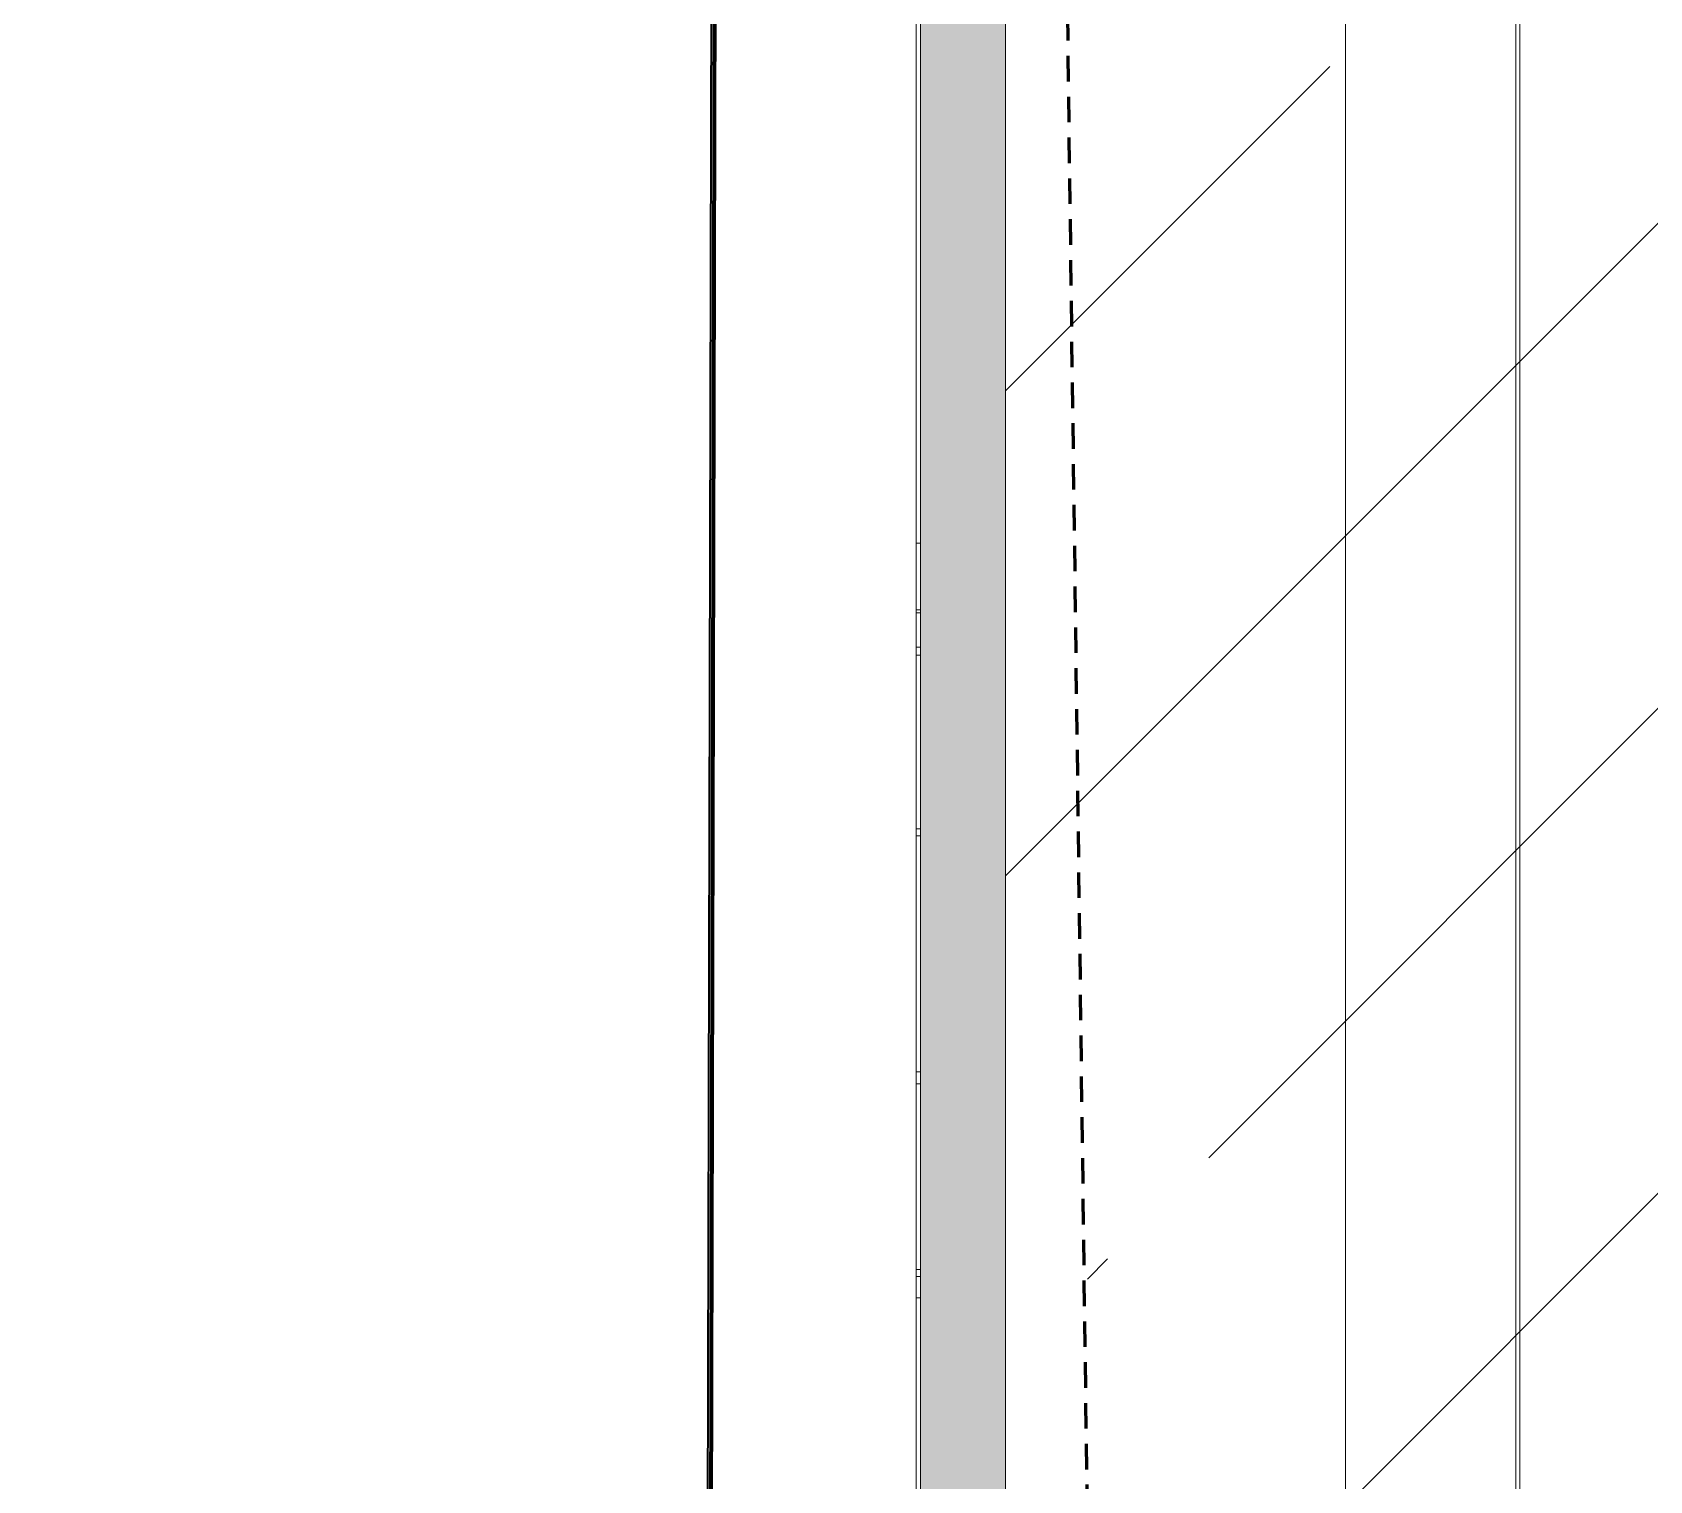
# Model space of a CAD drawing. Header units: millimetres. Extents: x -249154 to 415037, y -45458 to 354837.
# Drawn here: x 106965.8 to 107346.2, y 6488.4 to 6829 of the extents above; entities that cross this region are included whole.
import ezdxf

# ---------------------------------------------------------------- set-up
doc = ezdxf.new("R2010")
doc.units = ezdxf.units.MM
doc.linetypes.add('200_ШТРИХ__ш1_п0_6_', pattern=[320, 200, -120])
for name, color, linetype, lineweight in [('0) НЗ Ремонт штукатурка', 6, 'Continuous', 60), ('3)1 шпаклевка', 4, 'Continuous', 35), ('3.4) Шп. фин 4 в 529 поз 11227м2', 6, 'Continuous', 140), ('4) демонтаж НЗ №2', 1, 'Continuous', 35), ('4.1) Дм уборка мусора НЗ 2', 20, 'Continuous', 35), ('A-FLOR', 7, 'Continuous', 9), ('A-GENM-3', 7, 'Continuous', 5), ('I-WALL', 7, 'Continuous', 5), ('Оси', 7, 'Continuous', 9)]:
    doc.layers.add(name, color=color, linetype=linetype, lineweight=lineweight)
doc.layers.add('A-WALL-1', color=9, linetype='Continuous', lineweight=5, true_color=0x808080)
doc.layers.add('A-WALL-FNSH-1', color=9, linetype='Continuous', lineweight=5, true_color=0x808080)

# ---------------------------------------------------------------- blocks, each defined once
blk = doc.blocks.new('Рисунок_горы - Рисунок_горы-31934381-Объем проектирования 1 этажа')
at = {"layer": 'A-GENM-3'}
for p, q in [((107109, 10341.4), (107109, 6202.65)), ((107109, 6706.82), (107109, 7038.51)), ((107109, 6596.8), (107109, 6811.76)), ((107109, 6811.76), (107109, 6596.8))]:
    blk.add_line(p, q, dxfattribs=at)
for points, knots in [([(107109, 6990.02), (107109, 6990.02), (107109, 6928.5), (107109, 6852.54), (107109, 6803.76)], [0.3125, 0.3125, 0.3125, 0.3125, 0.31250001, 0.375, 0.375, 0.375, 0.375]), ([(107109, 6803.76), (107109, 6803.76), (107109, 6766.8), (107109, 6750.69), (107109, 6724.53)], [0.375, 0.375, 0.375, 0.375, 0.37500001, 0.4375, 0.4375, 0.4375, 0.4375]), ([(107109, 6745.83), (107109, 6745.83), (107109, 6753.19), (107109, 6757.08), (107109, 6758.42)], [0.444444444, 0.444444444, 0.444444444, 0.444444444, 0.444444454, 0.448195742, 0.448195742, 0.448195742, 0.448195742]), ([(107109, 6724.53), (107109, 6724.53), (107109, 6678.82), (107109, 6632.45), (107109, 6587.07)], [0.4375, 0.4375, 0.4375, 0.4375, 0.43750001, 0.5, 0.5, 0.5, 0.5])]:
    blk.add_open_spline(points, degree=3, knots=knots, dxfattribs=at)
for points in [[(107109, 6746.8), (107109, 6766.13), (107109, 6759.63), (107109, 6746.77)], [(107109, 6747.75), (107109, 6765.45), (107109, 6759.72), (107109, 6747.71)], [(107109, 6748.6), (107109, 6764.84), (107109, 6759.8), (107109, 6748.59)], [(107109, 6748.65), (107109, 6764.81), (107109, 6759.8), (107109, 6748.63)], [(107109, 6748.7), (107109, 6764.78), (107109, 6759.8), (107109, 6748.68)], [(107109, 6748.76), (107109, 6764.74), (107109, 6759.81), (107109, 6748.74)], [(107109, 6748.93), (107109, 6764.62), (107109, 6759.82), (107109, 6748.91)], [(107109, 6748.99), (107109, 6764.58), (107109, 6759.82), (107109, 6748.97)], [(107109, 6749.02), (107109, 6764.56), (107109, 6759.82), (107109, 6749)], [(107109, 6749.05), (107109, 6764.54), (107109, 6759.83), (107109, 6749.03)], [(107109, 6752.75), (107109, 6762.16), (107109, 6759.87), (107109, 6752.73)], [(107109, 6754.84), (107109, 6760.95), (107109, 6759.72), (107109, 6754.82)], [(107109, 6754.96), (107109, 6760.89), (107109, 6759.71), (107109, 6754.94)], [(107109, 6755.17), (107109, 6760.77), (107109, 6759.69), (107109, 6755.16)], [(107109, 6755.39), (107109, 6760.65), (107109, 6759.66), (107109, 6755.38)], [(107109, 6755.41), (107109, 6760.64), (107109, 6759.66), (107109, 6755.4)], [(107109, 6755.43), (107109, 6760.63), (107109, 6759.66), (107109, 6755.42)], [(107109, 6755.48), (107109, 6760.61), (107109, 6759.65), (107109, 6755.47)], [(107109, 6755.51), (107109, 6760.59), (107109, 6759.65), (107109, 6755.5)], [(107109, 6755.56), (107109, 6760.56), (107109, 6759.64), (107109, 6755.55)], [(107109, 6755.6), (107109, 6760.54), (107109, 6759.64), (107109, 6755.59)], [(107109, 6755.63), (107109, 6760.53), (107109, 6759.64), (107109, 6755.62)], [(107109, 6755.67), (107109, 6760.51), (107109, 6759.63), (107109, 6755.66)], [(107109, 6758.32), (107109, 6757.98), (107109, 6757.51), (107109, 6756.93)], [(107109, 6756.92), (107109, 6756.55), (107109, 6756.13), (107109, 6755.68)], [(107109, 6755.66), (107109, 6755.65), (107109, 6755.65), (107109, 6755.65)], [(107109, 6755.65), (107109, 6755.64), (107109, 6755.64), (107109, 6755.64)], [(107109, 6755.5), (107109, 6755.49), (107109, 6755.49), (107109, 6755.49)], [(107109, 6755.37), (107109, 6755.31), (107109, 6755.24), (107109, 6755.18)], [(107109, 6755.16), (107109, 6755.13), (107109, 6755.09), (107109, 6755.06)], [(107109, 6755.06), (107109, 6755.02), (107109, 6754.99), (107109, 6754.96)], [(107109, 6754.94), (107109, 6754.92), (107109, 6754.91), (107109, 6754.9)], [(107109, 6754.82), (107109, 6754.81), (107109, 6754.81), (107109, 6754.8)], [(107109, 6754.7), (107109, 6754.53), (107109, 6754.36), (107109, 6754.18)], [(107109, 6754.05), (107109, 6753.99), (107109, 6753.94), (107109, 6753.89)], [(107109, 6753.89), (107109, 6753.74), (107109, 6753.58), (107109, 6753.43)], [(107109, 6753.37), (107109, 6753.31), (107109, 6753.25), (107109, 6753.19)], [(107109, 6753.16), (107109, 6753.14), (107109, 6753.13), (107109, 6753.11)], [(107109, 6753.11), (107109, 6753.07), (107109, 6753.03), (107109, 6752.99)], [(107109, 6752.92), (107109, 6752.91), (107109, 6752.89), (107109, 6752.87)], [(107109, 6752.87), (107109, 6752.86), (107109, 6752.85), (107109, 6752.83)], [(107109, 6752.83), (107109, 6752.82), (107109, 6752.81), (107109, 6752.8)], [(107109, 6752.8), (107109, 6752.79), (107109, 6752.78), (107109, 6752.77)], [(107109, 6752.73), (107109, 6752.72), (107109, 6752.72), (107109, 6752.71)], [(107109, 6752.68), (107109, 6751.58), (107109, 6750.37), (107109, 6749.06)], [(107109, 6748.91), (107109, 6748.91), (107109, 6748.9), (107109, 6748.9)], [(107109, 6748.9), (107109, 6748.89), (107109, 6748.89), (107109, 6748.88)], [(107109, 6748.74), (107109, 6748.74), (107109, 6748.73), (107109, 6748.73)], [(107109, 6748.68), (107109, 6748.68), (107109, 6748.67), (107109, 6748.67)], [(107109, 6748.63), (107109, 6748.63), (107109, 6748.62), (107109, 6748.62)], [(107109, 6748.59), (107109, 6748.5), (107109, 6748.4), (107109, 6748.31)], [(107109, 6748.28), (107109, 6748.23), (107109, 6748.18), (107109, 6748.12)], [(107109, 6748.12), (107109, 6748.08), (107109, 6748.03), (107109, 6747.98)], [(107109, 6747.95), (107109, 6747.93), (107109, 6747.91), (107109, 6747.89)], [(107109, 6747.89), (107109, 6747.87), (107109, 6747.86), (107109, 6747.84)], [(107109, 6747.84), (107109, 6747.83), (107109, 6747.82), (107109, 6747.81)], [(107109, 6747.6), (107109, 6747.35), (107109, 6747.1), (107109, 6746.85)], [(107109, 6746.85), (107109, 6746.83), (107109, 6746.82), (107109, 6746.8)], [(107109, 6746.77), (107109, 6746.75), (107109, 6746.74), (107109, 6746.72)], [(107109, 6746.72), (107109, 6746.7), (107109, 6746.69), (107109, 6746.67)], [(107109, 6746.67), (107109, 6746.59), (107109, 6746.52), (107109, 6746.44)], [(107109, 6746.44), (107109, 6746.23), (107109, 6746.03), (107109, 6745.81)], [(107109, 6664.44), (107109, 6703.49), (107109, 6738.31), (107109, 6745.83)], [(107109, 6745.81), (107109, 6745.8), (107109, 6745.78), (107109, 6745.77)], [(107109, 6745.77), (107109, 6745.75), (107109, 6745.74), (107109, 6745.73)], [(107109, 6745.73), (107109, 6745.65), (107109, 6745.56), (107109, 6745.48)], [(107109, 6745.48), (107109, 6745.47), (107109, 6745.46), (107109, 6745.45)], [(107109, 6745.45), (107109, 6745.43), (107109, 6745.4), (107109, 6745.38)], [(107109, 6745.38), (107109, 6745.32), (107109, 6745.27), (107109, 6745.21)], [(107109, 6745.21), (107109, 6745.2), (107109, 6745.19), (107109, 6745.18)], [(107109, 6745.18), (107109, 6745.16), (107109, 6745.15), (107109, 6745.13)], [(107109, 6745.13), (107109, 6745.11), (107109, 6745.08), (107109, 6745.06)], [(107109, 6745.06), (107109, 6745.04), (107109, 6745.03), (107109, 6745.01)], [(107109, 6745.01), (107109, 6744.99), (107109, 6744.98), (107109, 6744.96)], [(107109, 6744.96), (107109, 6744.95), (107109, 6744.94), (107109, 6744.93)], [(107109, 6744.93), (107109, 6744.91), (107109, 6744.9), (107109, 6744.89)], [(107109, 6744.89), (107109, 6744.89), (107109, 6744.88), (107109, 6744.87)], [(107109, 6744.87), (107109, 6744.86), (107109, 6744.85), (107109, 6744.84)], [(107109, 6744.84), (107109, 6744.83), (107109, 6744.82), (107109, 6744.81)], [(107109, 6744.81), (107109, 6743.35), (107109, 6741.82), (107109, 6740.26)], [(107109, 6740.26), (107109, 6740.25), (107109, 6740.25), (107109, 6740.24)], [(107109, 6740.24), (107109, 6740.24), (107109, 6740.23), (107109, 6740.22)], [(107109, 6740.22), (107109, 6740.22), (107109, 6740.21), (107109, 6740.21)], [(107109, 6740.21), (107109, 6740.2), (107109, 6740.19), (107109, 6740.19)], [(107109, 6740.19), (107109, 6740.18), (107109, 6740.18), (107109, 6740.17)], [(107109, 6740.17), (107109, 6740.16), (107109, 6740.16), (107109, 6740.15)], [(107109, 6740.15), (107109, 6740.15), (107109, 6740.14), (107109, 6740.13)], [(107109, 6740.13), (107109, 6740.13), (107109, 6740.12), (107109, 6740.12)], [(107109, 6740.12), (107109, 6740.11), (107109, 6740.1), (107109, 6740.1)], [(107109, 6740.1), (107109, 6740.09), (107109, 6740.08), (107109, 6740.08)], [(107109, 6740.08), (107109, 6740.07), (107109, 6740.07), (107109, 6740.06)], [(107109, 6740.06), (107109, 6740.05), (107109, 6740.05), (107109, 6740.04)], [(107109, 6740.04), (107109, 6740.04), (107109, 6740.03), (107109, 6740.02)], [(107109, 6740.02), (107109, 6740.02), (107109, 6740.01), (107109, 6740.01)], [(107109, 6740.01), (107109, 6740), (107109, 6739.99), (107109, 6739.99)], [(107109, 6739.99), (107109, 6739.98), (107109, 6739.98), (107109, 6739.97)], [(107109, 6739.97), (107109, 6739.96), (107109, 6739.96), (107109, 6739.95)], [(107109, 6739.95), (107109, 6739.95), (107109, 6739.94), (107109, 6739.93)], [(107109, 6739.93), (107109, 6739.93), (107109, 6739.92), (107109, 6739.91)], [(107109, 6739.91), (107109, 6739.91), (107109, 6739.9), (107109, 6739.9)], [(107109, 6739.9), (107109, 6739.89), (107109, 6739.88), (107109, 6739.88)], [(107109, 6739.88), (107109, 6739.87), (107109, 6739.87), (107109, 6739.86)], [(107109, 6739.86), (107109, 6739.85), (107109, 6739.85), (107109, 6739.84)], [(107109, 6739.84), (107109, 6739.84), (107109, 6739.83), (107109, 6739.82)], [(107109, 6739.82), (107109, 6739.82), (107109, 6739.81), (107109, 6739.81)], [(107109, 6739.81), (107109, 6739.8), (107109, 6739.79), (107109, 6739.79)], [(107109, 6739.79), (107109, 6739.78), (107109, 6739.77), (107109, 6739.77)], [(107109, 6739.77), (107109, 6739.76), (107109, 6739.76), (107109, 6739.75)], [(107109, 6739.75), (107109, 6739.74), (107109, 6739.74), (107109, 6739.73)], [(107109, 6739.73), (107109, 6739.73), (107109, 6739.72), (107109, 6739.71)], [(107109, 6739.71), (107109, 6739.71), (107109, 6739.7), (107109, 6739.7)], [(107109, 6739.7), (107109, 6739.59), (107109, 6739.48), (107109, 6739.37)], [(107109, 6739.37), (107109, 6739.36), (107109, 6739.35), (107109, 6739.35)], [(107109, 6739.35), (107109, 6739.34), (107109, 6739.34), (107109, 6739.33)], [(107109, 6739.33), (107109, 6739.27), (107109, 6739.21), (107109, 6739.15)], [(107109, 6739.15), (107109, 6739.09), (107109, 6739.04), (107109, 6738.98)], [(107109, 6738.98), (107109, 6738.97), (107109, 6738.96), (107109, 6738.94)], [(107109, 6738.94), (107109, 6738.92), (107109, 6738.9), (107109, 6738.87)], [(107109, 6738.87), (107109, 6738.85), (107109, 6738.83), (107109, 6738.82)], [(107109, 6738.82), (107109, 6738.8), (107109, 6738.79), (107109, 6738.78)], [(107109, 6738.78), (107109, 6738.77), (107109, 6738.75), (107109, 6738.74)], [(107109, 6738.74), (107109, 6738.73), (107109, 6738.72), (107109, 6738.7)], [(107109, 6738.7), (107109, 6738.69), (107109, 6738.68), (107109, 6738.67)], [(107109, 6738.67), (107109, 6738.66), (107109, 6738.64), (107109, 6738.63)], [(107109, 6738.63), (107109, 6738.62), (107109, 6738.62), (107109, 6738.61)], [(107109, 6738.61), (107109, 6738.6), (107109, 6738.59), (107109, 6738.58)], [(107109, 6738.58), (107109, 6738.56), (107109, 6738.55), (107109, 6738.54)], [(107109, 6738.54), (107109, 6738.25), (107109, 6737.96), (107109, 6737.67)], [(107109, 6737.67), (107109, 6737.65), (107109, 6737.63), (107109, 6737.61)], [(107109, 6737.61), (107109, 6737.6), (107109, 6737.59), (107109, 6737.58)], [(107109, 6737.58), (107109, 6737.56), (107109, 6737.54), (107109, 6737.52)], [(107109, 6737.52), (107109, 6737.5), (107109, 6737.48), (107109, 6737.46)], [(107109, 6737.46), (107109, 6737.38), (107109, 6737.29), (107109, 6737.2)], [(107109, 6737.2), (107109, 6736.97), (107109, 6736.73), (107109, 6736.49)], [(107109, 6736.49), (107109, 6736.48), (107109, 6736.46), (107109, 6736.44)], [(107109, 6736.44), (107109, 6736.43), (107109, 6736.41), (107109, 6736.4)], [(107109, 6736.4), (107109, 6736.31), (107109, 6736.21), (107109, 6736.12)], [(107109, 6736.12), (107109, 6736.11), (107109, 6736.1), (107109, 6736.08)], [(107109, 6736.08), (107109, 6736.06), (107109, 6736.03), (107109, 6736.01)], [(107109, 6736.01), (107109, 6735.95), (107109, 6735.88), (107109, 6735.82)], [(107109, 6735.82), (107109, 6735.81), (107109, 6735.8), (107109, 6735.78)], [(107109, 6735.78), (107109, 6735.76), (107109, 6735.75), (107109, 6735.73)], [(107109, 6735.73), (107109, 6735.7), (107109, 6735.68), (107109, 6735.65)], [(107109, 6735.65), (107109, 6735.63), (107109, 6735.61), (107109, 6735.6)], [(107109, 6735.6), (107109, 6735.58), (107109, 6735.56), (107109, 6735.54)], [(107109, 6735.54), (107109, 6735.53), (107109, 6735.51), (107109, 6735.5)], [(107109, 6735.5), (107109, 6735.49), (107109, 6735.48), (107109, 6735.46)], [(107109, 6735.46), (107109, 6735.46), (107109, 6735.45), (107109, 6735.45)], [(107109, 6735.45), (107109, 6735.43), (107109, 6735.42), (107109, 6735.41)], [(107109, 6735.41), (107109, 6735.39), (107109, 6735.38), (107109, 6735.37)], [(107109, 6735.37), (107109, 6733.75), (107109, 6732.13), (107109, 6730.51)], [(107109, 6730.51), (107109, 6730.5), (107109, 6730.5), (107109, 6730.49)], [(107109, 6730.49), (107109, 6730.48), (107109, 6730.48), (107109, 6730.47)], [(107109, 6730.47), (107109, 6730.47), (107109, 6730.46), (107109, 6730.45)], [(107109, 6730.45), (107109, 6730.45), (107109, 6730.44), (107109, 6730.43)], [(107109, 6730.43), (107109, 6730.43), (107109, 6730.42), (107109, 6730.42)], [(107109, 6730.42), (107109, 6730.41), (107109, 6730.4), (107109, 6730.4)], [(107109, 6730.4), (107109, 6730.39), (107109, 6730.38), (107109, 6730.38)], [(107109, 6730.38), (107109, 6730.37), (107109, 6730.37), (107109, 6730.36)], [(107109, 6730.36), (107109, 6730.35), (107109, 6730.35), (107109, 6730.34)], [(107109, 6730.34), (107109, 6730.33), (107109, 6730.33), (107109, 6730.32)], [(107109, 6730.32), (107109, 6730.32), (107109, 6730.31), (107109, 6730.3)], [(107109, 6730.3), (107109, 6730.3), (107109, 6730.29), (107109, 6730.28)], [(107109, 6730.28), (107109, 6730.28), (107109, 6730.27), (107109, 6730.27)], [(107109, 6730.27), (107109, 6730.26), (107109, 6730.25), (107109, 6730.25)], [(107109, 6730.25), (107109, 6730.24), (107109, 6730.23), (107109, 6730.23)], [(107109, 6730.23), (107109, 6730.22), (107109, 6730.22), (107109, 6730.21)], [(107109, 6730.21), (107109, 6730.2), (107109, 6730.2), (107109, 6730.19)], [(107109, 6730.19), (107109, 6730.18), (107109, 6730.18), (107109, 6730.17)], [(107109, 6730.17), (107109, 6730.17), (107109, 6730.16), (107109, 6730.15)], [(107109, 6730.15), (107109, 6730.15), (107109, 6730.14), (107109, 6730.13)], [(107109, 6730.13), (107109, 6730.13), (107109, 6730.12), (107109, 6730.12)], [(107109, 6730.12), (107109, 6730.11), (107109, 6730.1), (107109, 6730.1)], [(107109, 6730.1), (107109, 6730.09), (107109, 6730.08), (107109, 6730.08)], [(107109, 6730.08), (107109, 6730.07), (107109, 6730.07), (107109, 6730.06)], [(107109, 6730.06), (107109, 6730.05), (107109, 6730.05), (107109, 6730.04)], [(107109, 6730.04), (107109, 6730.03), (107109, 6730.03), (107109, 6730.02)], [(107109, 6730.02), (107109, 6730.02), (107109, 6730.01), (107109, 6730)], [(107109, 6730), (107109, 6730), (107109, 6729.99), (107109, 6729.98)], [(107109, 6729.98), (107109, 6729.98), (107109, 6729.97), (107109, 6729.97)], [(107109, 6729.97), (107109, 6729.96), (107109, 6729.95), (107109, 6729.95)], [(107109, 6729.95), (107109, 6729.94), (107109, 6729.93), (107109, 6729.93)], [(107109, 6729.93), (107109, 6729.82), (107109, 6729.7), (107109, 6729.59)], [(107109, 6729.59), (107109, 6729.58), (107109, 6729.58), (107109, 6729.57)], [(107109, 6729.57), (107109, 6729.57), (107109, 6729.56), (107109, 6729.55)], [(107109, 6729.55), (107109, 6729.49), (107109, 6729.43), (107109, 6729.37)], [(107109, 6729.37), (107109, 6729.31), (107109, 6729.25), (107109, 6729.2)], [(107109, 6729.2), (107109, 6729.18), (107109, 6729.17), (107109, 6729.16)], [(107109, 6729.16), (107109, 6729.13), (107109, 6729.11), (107109, 6729.08)], [(107109, 6729.08), (107109, 6729.07), (107109, 6729.05), (107109, 6729.03)], [(107109, 6729.03), (107109, 6729.02), (107109, 6729), (107109, 6728.99)], [(107109, 6728.99), (107109, 6728.98), (107109, 6728.97), (107109, 6728.95)], [(107109, 6728.95), (107109, 6728.94), (107109, 6728.93), (107109, 6728.92)], [(107109, 6728.92), (107109, 6728.9), (107109, 6728.89), (107109, 6728.88)], [(107109, 6728.88), (107109, 6728.87), (107109, 6728.85), (107109, 6728.84)], [(107109, 6728.84), (107109, 6728.84), (107109, 6728.83), (107109, 6728.82)], [(107109, 6728.82), (107109, 6728.81), (107109, 6728.8), (107109, 6728.79)], [(107109, 6728.79), (107109, 6728.77), (107109, 6728.76), (107109, 6728.75)], [(107109, 6728.75), (107109, 6728.46), (107109, 6728.16), (107109, 6727.87)], [(107109, 6727.87), (107109, 6727.86), (107109, 6727.84), (107109, 6727.82)], [(107109, 6727.82), (107109, 6727.81), (107109, 6727.79), (107109, 6727.78)], [(107109, 6727.78), (107109, 6727.76), (107109, 6727.74), (107109, 6727.73)], [(107109, 6727.73), (107109, 6727.71), (107109, 6727.69), (107109, 6727.67)], [(107109, 6727.67), (107109, 6727.58), (107109, 6727.5), (107109, 6727.41)], [(107109, 6727.41), (107109, 6727.18), (107109, 6726.94), (107109, 6726.71)], [(107109, 6726.71), (107109, 6726.69), (107109, 6726.67), (107109, 6726.65)], [(107109, 6726.65), (107109, 6726.64), (107109, 6726.63), (107109, 6726.62)], [(107109, 6726.62), (107109, 6726.53), (107109, 6726.43), (107109, 6726.34)], [(107109, 6726.34), (107109, 6726.33), (107109, 6726.32), (107109, 6726.31)], [(107109, 6726.31), (107109, 6726.28), (107109, 6726.26), (107109, 6726.23)], [(107109, 6726.23), (107109, 6726.17), (107109, 6726.11), (107109, 6726.05)], [(107109, 6726.05), (107109, 6726.04), (107109, 6726.03), (107109, 6726.01)], [(107109, 6726.01), (107109, 6725.99), (107109, 6725.98), (107109, 6725.96)], [(107109, 6725.96), (107109, 6725.93), (107109, 6725.91), (107109, 6725.88)], [(107109, 6725.88), (107109, 6725.87), (107109, 6725.85), (107109, 6725.83)], [(107109, 6725.83), (107109, 6725.81), (107109, 6725.79), (107109, 6725.78)], [(107109, 6725.78), (107109, 6725.76), (107109, 6725.75), (107109, 6725.74)], [(107109, 6725.74), (107109, 6725.73), (107109, 6725.71), (107109, 6725.7)], [(107109, 6725.7), (107109, 6725.7), (107109, 6725.69), (107109, 6725.68)], [(107109, 6725.68), (107109, 6725.67), (107109, 6725.66), (107109, 6725.65)], [(107109, 6725.65), (107109, 6725.64), (107109, 6725.62), (107109, 6725.61)], [(107109, 6725.61), (107109, 6724.05), (107109, 6722.52), (107109, 6721.05)], [(107109, 6721.05), (107109, 6721.04), (107109, 6721.04), (107109, 6721.03)], [(107109, 6721.03), (107109, 6721.03), (107109, 6721.02), (107109, 6721.02)], [(107109, 6721.02), (107109, 6721.01), (107109, 6721), (107109, 6721)], [(107109, 6721), (107109, 6720.99), (107109, 6720.99), (107109, 6720.98)], [(107109, 6720.98), (107109, 6720.98), (107109, 6720.97), (107109, 6720.97)], [(107109, 6720.97), (107109, 6720.96), (107109, 6720.95), (107109, 6720.95)], [(107109, 6720.95), (107109, 6720.94), (107109, 6720.94), (107109, 6720.93)], [(107109, 6720.93), (107109, 6720.93), (107109, 6720.92), (107109, 6720.91)], [(107109, 6720.91), (107109, 6720.91), (107109, 6720.9), (107109, 6720.9)], [(107109, 6720.9), (107109, 6720.89), (107109, 6720.89), (107109, 6720.88)], [(107109, 6720.88), (107109, 6720.87), (107109, 6720.87), (107109, 6720.86)], [(107109, 6720.86), (107109, 6720.86), (107109, 6720.85), (107109, 6720.85)], [(107109, 6720.85), (107109, 6720.84), (107109, 6720.83), (107109, 6720.83)], [(107109, 6720.83), (107109, 6720.82), (107109, 6720.82), (107109, 6720.81)], [(107109, 6720.81), (107109, 6720.81), (107109, 6720.8), (107109, 6720.8)], [(107109, 6720.8), (107109, 6720.79), (107109, 6720.78), (107109, 6720.78)], [(107109, 6720.78), (107109, 6720.77), (107109, 6720.77), (107109, 6720.76)], [(107109, 6720.76), (107109, 6720.76), (107109, 6720.75), (107109, 6720.74)], [(107109, 6720.74), (107109, 6720.74), (107109, 6720.73), (107109, 6720.73)], [(107109, 6720.73), (107109, 6720.72), (107109, 6720.72), (107109, 6720.71)], [(107109, 6720.71), (107109, 6720.7), (107109, 6720.7), (107109, 6720.69)], [(107109, 6720.69), (107109, 6720.69), (107109, 6720.68), (107109, 6720.68)], [(107109, 6720.68), (107109, 6720.67), (107109, 6720.67), (107109, 6720.66)], [(107109, 6720.66), (107109, 6720.65), (107109, 6720.65), (107109, 6720.64)], [(107109, 6720.64), (107109, 6720.64), (107109, 6720.63), (107109, 6720.63)], [(107109, 6720.63), (107109, 6720.62), (107109, 6720.61), (107109, 6720.61)], [(107109, 6720.61), (107109, 6720.6), (107109, 6720.6), (107109, 6720.59)], [(107109, 6720.59), (107109, 6720.59), (107109, 6720.58), (107109, 6720.58)], [(107109, 6720.58), (107109, 6720.57), (107109, 6720.56), (107109, 6720.56)], [(107109, 6720.56), (107109, 6720.55), (107109, 6720.55), (107109, 6720.54)], [(107109, 6720.54), (107109, 6720.54), (107109, 6720.53), (107109, 6720.52)], [(107109, 6720.52), (107109, 6720.42), (107109, 6720.32), (107109, 6720.22)], [(107109, 6720.22), (107109, 6720.22), (107109, 6720.21), (107109, 6720.21)], [(107109, 6720.21), (107109, 6720.2), (107109, 6720.19), (107109, 6720.19)], [(107109, 6720.19), (107109, 6720.13), (107109, 6720.08), (107109, 6720.02)], [(107109, 6720.02), (107109, 6719.97), (107109, 6719.92), (107109, 6719.87)], [(107109, 6719.87), (107109, 6719.86), (107109, 6719.85), (107109, 6719.84)], [(107109, 6719.84), (107109, 6719.82), (107109, 6719.79), (107109, 6719.77)], [(107109, 6719.77), (107109, 6719.75), (107109, 6719.74), (107109, 6719.72)], [(107109, 6719.72), (107109, 6719.71), (107109, 6719.7), (107109, 6719.69)], [(107109, 6719.69), (107109, 6719.68), (107109, 6719.67), (107109, 6719.66)], [(107109, 6719.66), (107109, 6719.64), (107109, 6719.63), (107109, 6719.62)], [(107109, 6719.62), (107109, 6719.61), (107109, 6719.6), (107109, 6719.59)], [(107109, 6719.59), (107109, 6719.58), (107109, 6719.57), (107109, 6719.56)], [(107109, 6719.56), (107109, 6719.55), (107109, 6719.55), (107109, 6719.54)], [(107109, 6719.54), (107109, 6719.53), (107109, 6719.52), (107109, 6719.51)], [(107109, 6719.51), (107109, 6719.5), (107109, 6719.48), (107109, 6719.47)], [(107109, 6719.47), (107109, 6719.22), (107109, 6718.96), (107109, 6718.71)], [(107109, 6718.71), (107109, 6718.69), (107109, 6718.67), (107109, 6718.66)], [(107109, 6718.66), (107109, 6718.65), (107109, 6718.64), (107109, 6718.63)], [(107109, 6718.63), (107109, 6718.61), (107109, 6718.59), (107109, 6718.58)], [(107109, 6718.58), (107109, 6718.56), (107109, 6718.54), (107109, 6718.53)], [(107109, 6718.53), (107109, 6718.45), (107109, 6718.38), (107109, 6718.3)], [(107109, 6718.3), (107109, 6718.1), (107109, 6717.9), (107109, 6717.7)], [(107109, 6717.7), (107109, 6717.69), (107109, 6717.67), (107109, 6717.65)], [(107109, 6717.65), (107109, 6717.64), (107109, 6717.63), (107109, 6717.62)], [(107109, 6717.62), (107109, 6717.54), (107109, 6717.47), (107109, 6717.39)], [(107109, 6717.39), (107109, 6717.38), (107109, 6717.37), (107109, 6717.36)], [(107109, 6717.36), (107109, 6717.34), (107109, 6717.32), (107109, 6717.3)], [(107109, 6717.3), (107109, 6717.24), (107109, 6717.19), (107109, 6717.14)], [(107109, 6717.14), (107109, 6717.13), (107109, 6717.12), (107109, 6717.11)], [(107109, 6717.11), (107109, 6717.09), (107109, 6717.08), (107109, 6717.06)], [(107109, 6717.06), (107109, 6717.04), (107109, 6717.02), (107109, 6717)], [(107109, 6717), (107109, 6716.99), (107109, 6716.97), (107109, 6716.96)], [(107109, 6716.96), (107109, 6716.94), (107109, 6716.92), (107109, 6716.91)], [(107109, 6716.91), (107109, 6716.9), (107109, 6716.89), (107109, 6716.88)], [(107109, 6716.88), (107109, 6716.87), (107109, 6716.86), (107109, 6716.85)], [(107109, 6716.85), (107109, 6716.84), (107109, 6716.84), (107109, 6716.83)], [(107109, 6716.83), (107109, 6716.82), (107109, 6716.81), (107109, 6716.8)], [(107109, 6716.8), (107109, 6716.79), (107109, 6716.78), (107109, 6716.77)], [(107109, 6716.77), (107109, 6716.19), (107109, 6715.63), (107109, 6715.09)], [(107109, 6715.09), (107109, 6715.08), (107109, 6715.08), (107109, 6715.07)], [(107109, 6715.07), (107109, 6715.07), (107109, 6715.06), (107109, 6715.06)], [(107109, 6715.06), (107109, 6715.05), (107109, 6715.05), (107109, 6715.04)], [(107109, 6715.04), (107109, 6715.04), (107109, 6715.03), (107109, 6715.03)], [(107109, 6715.03), (107109, 6715.02), (107109, 6715.02), (107109, 6715.01)], [(107109, 6715.01), (107109, 6715.01), (107109, 6715), (107109, 6715)], [(107109, 6715), (107109, 6715), (107109, 6714.99), (107109, 6714.99)], [(107109, 6714.99), (107109, 6714.98), (107109, 6714.98), (107109, 6714.97)], [(107109, 6714.97), (107109, 6714.97), (107109, 6714.96), (107109, 6714.96)], [(107109, 6714.96), (107109, 6714.95), (107109, 6714.95), (107109, 6714.94)], [(107109, 6714.94), (107109, 6714.94), (107109, 6714.93), (107109, 6714.93)], [(107109, 6714.93), (107109, 6714.92), (107109, 6714.92), (107109, 6714.91)], [(107109, 6714.91), (107109, 6714.91), (107109, 6714.91), (107109, 6714.9)], [(107109, 6714.9), (107109, 6714.82), (107109, 6714.73), (107109, 6714.65)], [(107109, 6714.65), (107109, 6714.64), (107109, 6714.64), (107109, 6714.63)], [(107109, 6714.63), (107109, 6714.63), (107109, 6714.62), (107109, 6714.62)], [(107109, 6714.62), (107109, 6714.57), (107109, 6714.53), (107109, 6714.48)], [(107109, 6714.48), (107109, 6714.44), (107109, 6714.4), (107109, 6714.35)], [(107109, 6714.35), (107109, 6714.35), (107109, 6714.34), (107109, 6714.33)], [(107109, 6714.33), (107109, 6714.31), (107109, 6714.29), (107109, 6714.27)], [(107109, 6714.27), (107109, 6714.26), (107109, 6714.24), (107109, 6714.23)], [(107109, 6714.23), (107109, 6714.22), (107109, 6714.21), (107109, 6714.2)], [(107109, 6714.2), (107109, 6714.19), (107109, 6714.18), (107109, 6714.18)], [(107109, 6714.18), (107109, 6714.17), (107109, 6714.16), (107109, 6714.15)], [(107109, 6714.15), (107109, 6714.14), (107109, 6714.13), (107109, 6714.12)], [(107109, 6714.12), (107109, 6714.11), (107109, 6714.1), (107109, 6714.09)], [(107109, 6714.09), (107109, 6714.09), (107109, 6714.08), (107109, 6714.08)], [(107109, 6714.08), (107109, 6714.07), (107109, 6714.06), (107109, 6714.05)], [(107109, 6714.05), (107109, 6714.04), (107109, 6714.03), (107109, 6714.03)], [(107109, 6714.03), (107109, 6713.81), (107109, 6713.6), (107109, 6713.4)], [(107109, 6713.4), (107109, 6713.38), (107109, 6713.37), (107109, 6713.36)], [(107109, 6713.36), (107109, 6713.35), (107109, 6713.34), (107109, 6713.33)], [(107109, 6713.33), (107109, 6713.32), (107109, 6713.31), (107109, 6713.29)], [(107109, 6713.29), (107109, 6713.28), (107109, 6713.27), (107109, 6713.25)], [(107109, 6713.25), (107109, 6713.19), (107109, 6713.13), (107109, 6713.07)], [(107109, 6713.07), (107109, 6712.91), (107109, 6712.75), (107109, 6712.59)], [(107109, 6712.59), (107109, 6712.58), (107109, 6712.56), (107109, 6712.55)], [(107109, 6712.55), (107109, 6712.54), (107109, 6712.54), (107109, 6712.53)], [(107109, 6712.53), (107109, 6712.46), (107109, 6712.4), (107109, 6712.34)], [(107109, 6712.34), (107109, 6712.33), (107109, 6712.33), (107109, 6712.32)], [(107109, 6712.32), (107109, 6712.3), (107109, 6712.28), (107109, 6712.27)], [(107109, 6712.27), (107109, 6712.23), (107109, 6712.19), (107109, 6712.15)], [(107109, 6712.15), (107109, 6712.14), (107109, 6712.13), (107109, 6712.12)], [(107109, 6712.12), (107109, 6712.11), (107109, 6712.1), (107109, 6712.09)], [(107109, 6712.09), (107109, 6712.07), (107109, 6712.05), (107109, 6712.04)], [(107109, 6712.04), (107109, 6712.03), (107109, 6712.01), (107109, 6712)], [(107109, 6712), (107109, 6711.99), (107109, 6711.98), (107109, 6711.97)], [(107109, 6711.97), (107109, 6711.96), (107109, 6711.95), (107109, 6711.94)], [(107109, 6711.94), (107109, 6711.93), (107109, 6711.93), (107109, 6711.92)], [(107109, 6711.92), (107109, 6711.91), (107109, 6711.91), (107109, 6711.91)], [(107109, 6711.91), (107109, 6711.9), (107109, 6711.89), (107109, 6711.88)], [(107109, 6711.88), (107109, 6711.87), (107109, 6711.87), (107109, 6711.86)], [(107109, 6711.86), (107109, 6711.41), (107109, 6710.98), (107109, 6710.58)], [(107109, 6710.58), (107109, 6710.58), (107109, 6710.58), (107109, 6710.57)], [(107109, 6710.57), (107109, 6710.57), (107109, 6710.57), (107109, 6710.56)], [(107109, 6710.56), (107109, 6710.56), (107109, 6710.55), (107109, 6710.55)], [(107109, 6710.55), (107109, 6710.55), (107109, 6710.54), (107109, 6710.54)], [(107109, 6710.54), (107109, 6710.54), (107109, 6710.53), (107109, 6710.53)], [(107109, 6710.53), (107109, 6710.53), (107109, 6710.52), (107109, 6710.52)], [(107109, 6710.52), (107109, 6710.52), (107109, 6710.51), (107109, 6710.51)], [(107109, 6710.51), (107109, 6710.51), (107109, 6710.5), (107109, 6710.5)], [(107109, 6710.5), (107109, 6710.5), (107109, 6710.49), (107109, 6710.49)], [(107109, 6710.49), (107109, 6710.49), (107109, 6710.48), (107109, 6710.48)], [(107109, 6710.48), (107109, 6710.47), (107109, 6710.47), (107109, 6710.47)], [(107109, 6710.47), (107109, 6710.46), (107109, 6710.46), (107109, 6710.46)], [(107109, 6710.46), (107109, 6710.45), (107109, 6710.45), (107109, 6710.45)], [(107109, 6710.45), (107109, 6710.38), (107109, 6710.32), (107109, 6710.26)], [(107109, 6710.26), (107109, 6710.26), (107109, 6710.26), (107109, 6710.25)], [(107109, 6710.25), (107109, 6710.25), (107109, 6710.25), (107109, 6710.24)], [(107109, 6710.24), (107109, 6710.21), (107109, 6710.18), (107109, 6710.15)], [(107109, 6710.15), (107109, 6710.1), (107109, 6710.05), (107109, 6709.99)], [(107109, 6709.99), (107109, 6709.97), (107109, 6709.95), (107109, 6709.92)], [(107109, 6709.92), (107109, 6709.92), (107109, 6709.91), (107109, 6709.91)], [(107109, 6709.91), (107109, 6709.9), (107109, 6709.89), (107109, 6709.89)], [(107109, 6709.89), (107109, 6709.88), (107109, 6709.87), (107109, 6709.87)], [(107109, 6709.87), (107109, 6709.86), (107109, 6709.86), (107109, 6709.86)], [(107109, 6709.86), (107109, 6709.84), (107109, 6709.83), (107109, 6709.82)], [(107109, 6709.82), (107109, 6709.3), (107109, 6708.84), (107109, 6708.45)], [(107109, 6708.45), (107109, 6708.44), (107109, 6708.44), (107109, 6708.43)], [(107109, 6708.43), (107109, 6708.43), (107109, 6708.42), (107109, 6708.42)], [(107109, 6708.42), (107109, 6708.41), (107109, 6708.41), (107109, 6708.41)], [(107109, 6708.41), (107109, 6708.4), (107109, 6708.39), (107109, 6708.38)], [(107109, 6708.38), (107109, 6708.36), (107109, 6708.34), (107109, 6708.32)], [(107109, 6708.32), (107109, 6708.32), (107109, 6708.31), (107109, 6708.31)], [(107109, 6708.31), (107109, 6708.3), (107109, 6708.29), (107109, 6708.28)], [(107109, 6708.28), (107109, 6708.27), (107109, 6708.27), (107109, 6708.26)], [(107109, 6708.26), (107109, 6708.25), (107109, 6708.25), (107109, 6708.24)], [(107109, 6708.24), (107109, 6707.88), (107109, 6707.57), (107109, 6707.32)], [(107109, 6664.37), (107109, 6664.4), (107109, 6664.42), (107109, 6664.44)], [(107109, 6655.58), (107109, 6658.53), (107109, 6661.46), (107109, 6664.37)], [(107109, 6655.43), (107109, 6655.48), (107109, 6655.53), (107109, 6655.58)], [(107109, 6655.28), (107109, 6655.33), (107109, 6655.38), (107109, 6655.43)], [(107109, 6655.21), (107109, 6655.23), (107109, 6655.26), (107109, 6655.28)], [(107109, 6655.06), (107109, 6655.11), (107109, 6655.16), (107109, 6655.21)], [(107109, 6654.91), (107109, 6654.96), (107109, 6655.01), (107109, 6655.06)], [(107109, 6654.68), (107109, 6654.76), (107109, 6654.83), (107109, 6654.91)], [(107109, 6654.46), (107109, 6654.53), (107109, 6654.61), (107109, 6654.68)], [(107109, 6654.16), (107109, 6654.26), (107109, 6654.36), (107109, 6654.46)], [(107109, 6653.93), (107109, 6654.01), (107109, 6654.08), (107109, 6654.16)], [(107109, 6653.78), (107109, 6653.83), (107109, 6653.88), (107109, 6653.93)], [(107109, 6653.03), (107109, 6653.28), (107109, 6653.53), (107109, 6653.78)], [(107109, 6652.73), (107109, 6652.83), (107109, 6652.93), (107109, 6653.03)], [(107109, 6652.58), (107109, 6652.63), (107109, 6652.68), (107109, 6652.73)], [(107109, 6651.45), (107109, 6651.83), (107109, 6652.21), (107109, 6652.58)], [(107109, 6651.3), (107109, 6651.35), (107109, 6651.4), (107109, 6651.45)], [(107109, 6651.08), (107109, 6651.15), (107109, 6651.23), (107109, 6651.3)], [(107109, 6648.22), (107109, 6649.17), (107109, 6650.13), (107109, 6651.08)], [(107109, 6647.16), (107109, 6647.52), (107109, 6647.87), (107109, 6648.22)], [(107109, 6646.94), (107109, 6647.01), (107109, 6647.09), (107109, 6647.16)], [(107109, 6646.71), (107109, 6646.79), (107109, 6646.86), (107109, 6646.94)], [(107109, 6646.56), (107109, 6646.61), (107109, 6646.66), (107109, 6646.71)], [(107109, 6646.33), (107109, 6646.41), (107109, 6646.49), (107109, 6646.56)], [(107109, 6642.79), (107109, 6643.97), (107109, 6645.15), (107109, 6646.33)], [(107109, 6642.64), (107109, 6642.69), (107109, 6642.74), (107109, 6642.79)], [(107109, 6642.49), (107109, 6642.54), (107109, 6642.59), (107109, 6642.64)], [(107109, 6642.41), (107109, 6642.44), (107109, 6642.46), (107109, 6642.49)], [(107109, 6642.26), (107109, 6642.31), (107109, 6642.36), (107109, 6642.41)], [(107109, 6642.11), (107109, 6642.16), (107109, 6642.21), (107109, 6642.26)], [(107109, 6641.96), (107109, 6642.01), (107109, 6642.06), (107109, 6642.11)], [(107109, 6641.81), (107109, 6641.86), (107109, 6641.91), (107109, 6641.96)], [(107109, 6641.66), (107109, 6641.71), (107109, 6641.76), (107109, 6641.81)], [(107109, 6641.43), (107109, 6641.51), (107109, 6641.58), (107109, 6641.66)], [(107109, 6641.13), (107109, 6641.23), (107109, 6641.33), (107109, 6641.43)], [(107109, 6640.98), (107109, 6641.03), (107109, 6641.08), (107109, 6641.13)], [(107109, 6640.3), (107109, 6640.53), (107109, 6640.75), (107109, 6640.98)], [(107109, 6639.55), (107109, 6639.8), (107109, 6640.05), (107109, 6640.3)], [(107109, 6639.47), (107109, 6639.5), (107109, 6639.52), (107109, 6639.55)], [(107109, 6639.4), (107109, 6639.42), (107109, 6639.45), (107109, 6639.47)], [(107109, 6638.04), (107109, 6638.49), (107109, 6638.94), (107109, 6639.4)], [(107109, 6637.96), (107109, 6637.99), (107109, 6638.01), (107109, 6638.04)], [(107109, 6637.89), (107109, 6637.91), (107109, 6637.94), (107109, 6637.96)], [(107109, 6637.81), (107109, 6637.84), (107109, 6637.86), (107109, 6637.89)], [(107109, 6637.74), (107109, 6637.76), (107109, 6637.79), (107109, 6637.81)], [(107109, 6637.66), (107109, 6637.69), (107109, 6637.71), (107109, 6637.74)], [(107109, 6637.59), (107109, 6637.61), (107109, 6637.64), (107109, 6637.66)], [(107109, 6637.51), (107109, 6637.54), (107109, 6637.56), (107109, 6637.59)], [(107109, 6637.44), (107109, 6637.46), (107109, 6637.49), (107109, 6637.51)], [(107109, 6637.36), (107109, 6637.39), (107109, 6637.41), (107109, 6637.44)], [(107109, 6637.29), (107109, 6637.31), (107109, 6637.34), (107109, 6637.36)], [(107109, 6637.21), (107109, 6637.24), (107109, 6637.26), (107109, 6637.29)], [(107109, 6637.14), (107109, 6637.16), (107109, 6637.19), (107109, 6637.21)], [(107109, 6637.06), (107109, 6637.09), (107109, 6637.11), (107109, 6637.14)], [(107109, 6636.99), (107109, 6637.01), (107109, 6637.04), (107109, 6637.06)], [(107109, 6636.91), (107109, 6636.94), (107109, 6636.96), (107109, 6636.99)], [(107109, 6636.83), (107109, 6636.86), (107109, 6636.88), (107109, 6636.91)], [(107109, 6636.76), (107109, 6636.78), (107109, 6636.81), (107109, 6636.83)], [(107109, 6625.81), (107109, 6629.44), (107109, 6633.09), (107109, 6636.76)], [(107109, 6625.66), (107109, 6625.71), (107109, 6625.76), (107109, 6625.81)], [(107109, 6625.51), (107109, 6625.56), (107109, 6625.61), (107109, 6625.66)], [(107109, 6625.44), (107109, 6625.46), (107109, 6625.49), (107109, 6625.51)], [(107109, 6625.29), (107109, 6625.34), (107109, 6625.39), (107109, 6625.44)], [(107109, 6625.14), (107109, 6625.19), (107109, 6625.24), (107109, 6625.29)], [(107109, 6624.92), (107109, 6624.99), (107109, 6625.07), (107109, 6625.14)], [(107109, 6624.84), (107109, 6624.87), (107109, 6624.89), (107109, 6624.92)], [(107109, 6624.54), (107109, 6624.64), (107109, 6624.74), (107109, 6624.84)], [(107109, 6624.47), (107109, 6624.49), (107109, 6624.52), (107109, 6624.54)]]:
    blk.add_open_spline(points, degree=3, dxfattribs=at)

msp = doc.modelspace()

# ---------------------------------------------------------------- hatches: boundary and pattern name
at = {"layer": '4.1) Дм уборка мусора НЗ 2'}
h = msp.add_hatch(dxfattribs=at)
h.set_pattern_fill('ANSI31', color=1, scale=444)
h.paths.add_polyline_path([(107117.83, 5788.94), (107129.6, 8231.56), (107131.12, 8882.19), (107131.12, 8883.1), (107125.09, 8883.12), (107128.01, 10127.03), (101656.06, 10139.87), (101643.85, 4940.39), (101623.85, 4940.43), (101612.92, 281.95), (101872.92, 281.34), (101872.1, -68.66), (105510.09, -77.2), (105510.91, 272.8), (106032.91, 271.57), (106032.09, -78.43), (107110.08, -80.96), (107110.95, 289.48), (107110.96, 292.7), (107116.12, 2491.55), (107116.67, 2724.1), (107110.63, 2724.11), (107111.57, 3120.88), (107122.77, 5322.08), (107116.73, 5322.1)])
at = {"layer": 'I-WALL'}
h = msp.add_hatch(dxfattribs=at)
h.set_pattern_fill('FP_1', color=256, style=0, pattern_type=2)
h.set_pattern_definition([(45, (64.7, -136.06), (-114.04925, 114.04925), []), (45, (178.75, -136.06), (-114.04925, 114.04925), [201.612, -40.322, 6.706, -33.617])])
h.paths.add_polyline_path([(107414.7, 2263.94), (107414.7, 10243.94), (107194.7, 10263.94), (107194.7, 2263.94), (107414.5, 2263.94)])
h.paths.add_polyline_path([(107414.7, 10243.94), (107414.7, 10463.94), (107194.7, 10463.94), (107194.74, 10263.94)])
h = msp.add_hatch(dxfattribs=at)
h.set_pattern_fill('FP_191', color=256, style=0, pattern_type=2)
h.set_pattern_definition([(0, (64.7, -136.06), (243.84, 60.96), [20.117, -162.763, 20.117, -162.763, -975.36]), (0, (64.7, -136.06), (243.84, 60.96), [-365.76, 20.117, -345.643, 20.117, -162.763, -426.72]), (0, (64.7, -136.06), (243.84, 60.96), [-914.4, 20.117, -101.803, 20.117, -284.683]), (120, (156.14, -105.58), (-174.71291, 180.691634), [20.117, -162.763, 20.117, -162.763, -975.36]), (120, (156.14, -105.58), (-174.71291, 180.691634), [-365.76, 20.117, -345.643, 20.117, -162.763, -426.72]), (120, (156.14, -105.58), (-174.71291, 180.691634), [-914.4, 20.117, -101.803, 20.117, -284.683]), (240, (186.62, 16.34), (-69.12709, -241.651634), [20.117, -162.763, 20.117, -162.763, -975.36]), (240, (186.62, 16.34), (-69.12709, -241.651634), [-365.76, 20.117, -345.643, 20.117, -162.763, -426.72]), (240, (186.62, 16.34), (-69.12709, -241.651634), [-914.4, 20.117, -101.803, 20.117, -284.683])])
h.paths.add_polyline_path([(107194.7, 13.94), (107194.7, 10243.94), (107174.7, 10243.94), (107174.7, 13.94)])

# ---------------------------------------------------------------- linework, layer by layer
at = {"layer": '0) НЗ Ремонт штукатурка', "color": 3, "linetype": '200_ШТРИХ__ш1_п0_6_', "ltscale": 0.03}
msp.add_lwpolyline([(107269.21, 2277.03), (107173.7, 9544.04)], dxfattribs=at)
at = {"layer": '3)1 шпаклевка', "flags": 128}
msp.add_lwpolyline([(107110.18, 292.7), (107115.34, 2491.55), (107115.89, 2724.1), (107109.86, 2724.11), (107110.79, 3120.88), (107116.82, 3120.87), (107116.83, 3125.05), (107121.99, 5322.08), (107115.95, 5322.1), (107117.05, 5788.94), (107123.08, 5788.92), (107128.82, 8231.56), (107130.34, 8882.2), (107130.35, 8883.11), (107124.31, 8883.12), (107127.23, 10127.03), (101655.28, 10139.87), (101643.08, 4940.39), (101623.08, 4940.44), (101612.14, 281.95)], dxfattribs=at)
at = {"layer": '3.4) Шп. фин 4 в 529 поз 11227м2', "flags": 128}
msp.add_lwpolyline([(107110.96, 292.7), (107116.12, 2491.55), (107116.67, 2724.1), (107110.63, 2724.11), (107111.57, 3120.88), (107117.6, 3120.87), (107117.61, 3125.05), (107122.77, 5322.08), (107116.73, 5322.1), (107117.83, 5788.94), (107123.86, 5788.92), (107129.6, 8231.56), (107131.12, 8882.19), (107131.12, 8883.1), (107125.09, 8883.12), (107128.01, 10127.03), (101656.06, 10139.87), (101643.85, 4940.39), (101623.85, 4940.43), (101612.92, 281.95)], dxfattribs=at)
at = {"layer": '4) демонтаж НЗ №2', "flags": 128}
msp.add_lwpolyline([(107110.96, 292.7), (107116.12, 2491.55), (107116.67, 2724.1), (107110.63, 2724.11), (107111.57, 3120.88), (107117.6, 3120.87), (107117.61, 3125.05), (107122.77, 5322.08), (107116.73, 5322.1), (107117.83, 5788.94), (107123.86, 5788.92), (107129.6, 8231.56), (107131.12, 8882.19), (107131.12, 8883.1), (107125.09, 8883.12), (107128.01, 10127.03), (101656.06, 10139.87), (101643.85, 4940.39), (101623.85, 4940.43), (101612.92, 281.95)], dxfattribs=at)
at = {"layer": 'A-FLOR'}
msp.add_line((107174.7, 10243.94), (107174.7, 33.94), dxfattribs=at)
at = {"layer": 'A-WALL-1'}
msp.add_line((107194.7, 13.94), (107194.7, 10463.94), dxfattribs=at)
at = {"layer": 'A-WALL-FNSH-1'}
for p, q in [((107314.7, 10253.94), (107314.7, 24.44)), ((107315.7, 24.44), (107315.7, 10253.94)), ((107173.7, 7003.92), (107173.7, 6584.54)), ((107174.7, 6693.21), (107173.7, 6693.21)), ((107173.7, 6692.47), (107174.7, 6692.47)), ((107173.7, 6584.54), (107174.7, 6584.54)), ((107174.7, 6581.76), (107173.7, 6581.76)), ((107173.7, 6581.76), (107173.7, 6368.75))]:
    msp.add_line(p, q, dxfattribs=at)
at = {"layer": 'I-WALL'}
for p, q in [((107174.7, 6708.89), (107173.7, 6708.89)), ((107173.7, 6684.41), (107174.7, 6684.41)), ((107174.7, 6682.54), (107173.7, 6682.54)), ((107174.7, 6641.71), (107173.7, 6641.71)), ((107174.7, 6640.06), (107173.7, 6640.06)), ((107173.7, 6538.06), (107174.7, 6538.06)), ((107173.7, 6536.41), (107174.7, 6536.41)), ((107173.7, 6531.38), (107174.7, 6531.38))]:
    msp.add_line(p, q, dxfattribs=at)
for points, knots in [([(107173.7, 6641.71), (107173.7, 6667.63), (107173.7, 6710.53), (107173.7, 6710.53), (107173.7, 6710.53), (107173.7, 6693.79), (107173.7, 6676.95), (107173.7, 6641.37), (107173.7, 6586.89), (107173.7, 6538.06)], [-1.186443, -1.186443, -1.186443, -1.186443, -0.970698, -0.747904, -0.602559, -0.508259, -0.406061, -0.238952, 0, 0, 0, 0]), ([(107173.7, 6536.41), (107173.7, 6585.24), (107173.7, 6639.72), (107173.7, 6675.31), (107173.7, 6692.15), (107173.7, 6708.89), (107173.7, 6708.89), (107173.7, 6708.89), (107173.7, 6665.99), (107173.7, 6640.06)], [-1.186443, -1.186443, -1.186443, -1.186443, -0.947492, -0.780382, -0.678185, -0.583884, -0.43854, -0.215745, 0, 0, 0, 0]), ([(107173.7, 6684.41), (107173.7, 6658.1), (107173.7, 6621.01), (107173.7, 6595.74), (107173.7, 6585.15), (107173.7, 6584.54)], [-0.3529929, -0.3529929, -0.3529929, -0.3529929, -0.2400144, -0.1126558, -0.1046639, -0.1046639, -0.1046639, -0.1046639]), ([(107173.7, 6581.76), (107173.7, 6582.65), (107173.7, 6593.46), (107173.7, 6619.14), (107173.7, 6656.22), (107173.7, 6682.54)], [-0.2523609, -0.2523609, -0.2523609, -0.2523609, -0.2403371, -0.1129785, 0, 0, 0, 0]), ([(107173.7, 6538.06), (107173.7, 6527.96), (107173.7, 6542.39), (107173.7, 6578.31), (107173.7, 6615.39), (107173.7, 6641.71)], [-0.3529929, -0.3529929, -0.3529929, -0.3529929, -0.2403371, -0.1129785, 0, 0, 0, 0]), ([(107173.7, 6640.06), (107173.7, 6613.75), (107173.7, 6576.66), (107173.7, 6540.74), (107173.7, 6526.31), (107173.7, 6536.41)], [-0.3529929, -0.3529929, -0.3529929, -0.3529929, -0.2400144, -0.1126558, 0, 0, 0, 0])]:
    msp.add_open_spline(points, degree=3, knots=knots, dxfattribs=at)
for points in [[(107173.7, 6693.21), (107173.7, 6690.35), (107173.7, 6687.41), (107173.7, 6684.41)], [(107173.7, 6682.54), (107173.7, 6685.94), (107173.7, 6689.25), (107173.7, 6692.47)]]:
    msp.add_open_spline(points, degree=3, dxfattribs=at)
at = {"layer": 'Оси'}
msp.add_lwpolyline([(107274.7, -2042.32), (107274.7, 2957.68), (107274.7, 16892.22), (107274.7, 21892.22)], dxfattribs=at)

# ---------------------------------------------------------------- block references
at = {"layer": 'A-GENM-3'}
msp.add_blockref('Рисунок_горы - Рисунок_горы-31934381-Объем проектирования 1 этажа', (64.7, -136.06), dxfattribs=at)

doc.saveas('drawing.dxf')
